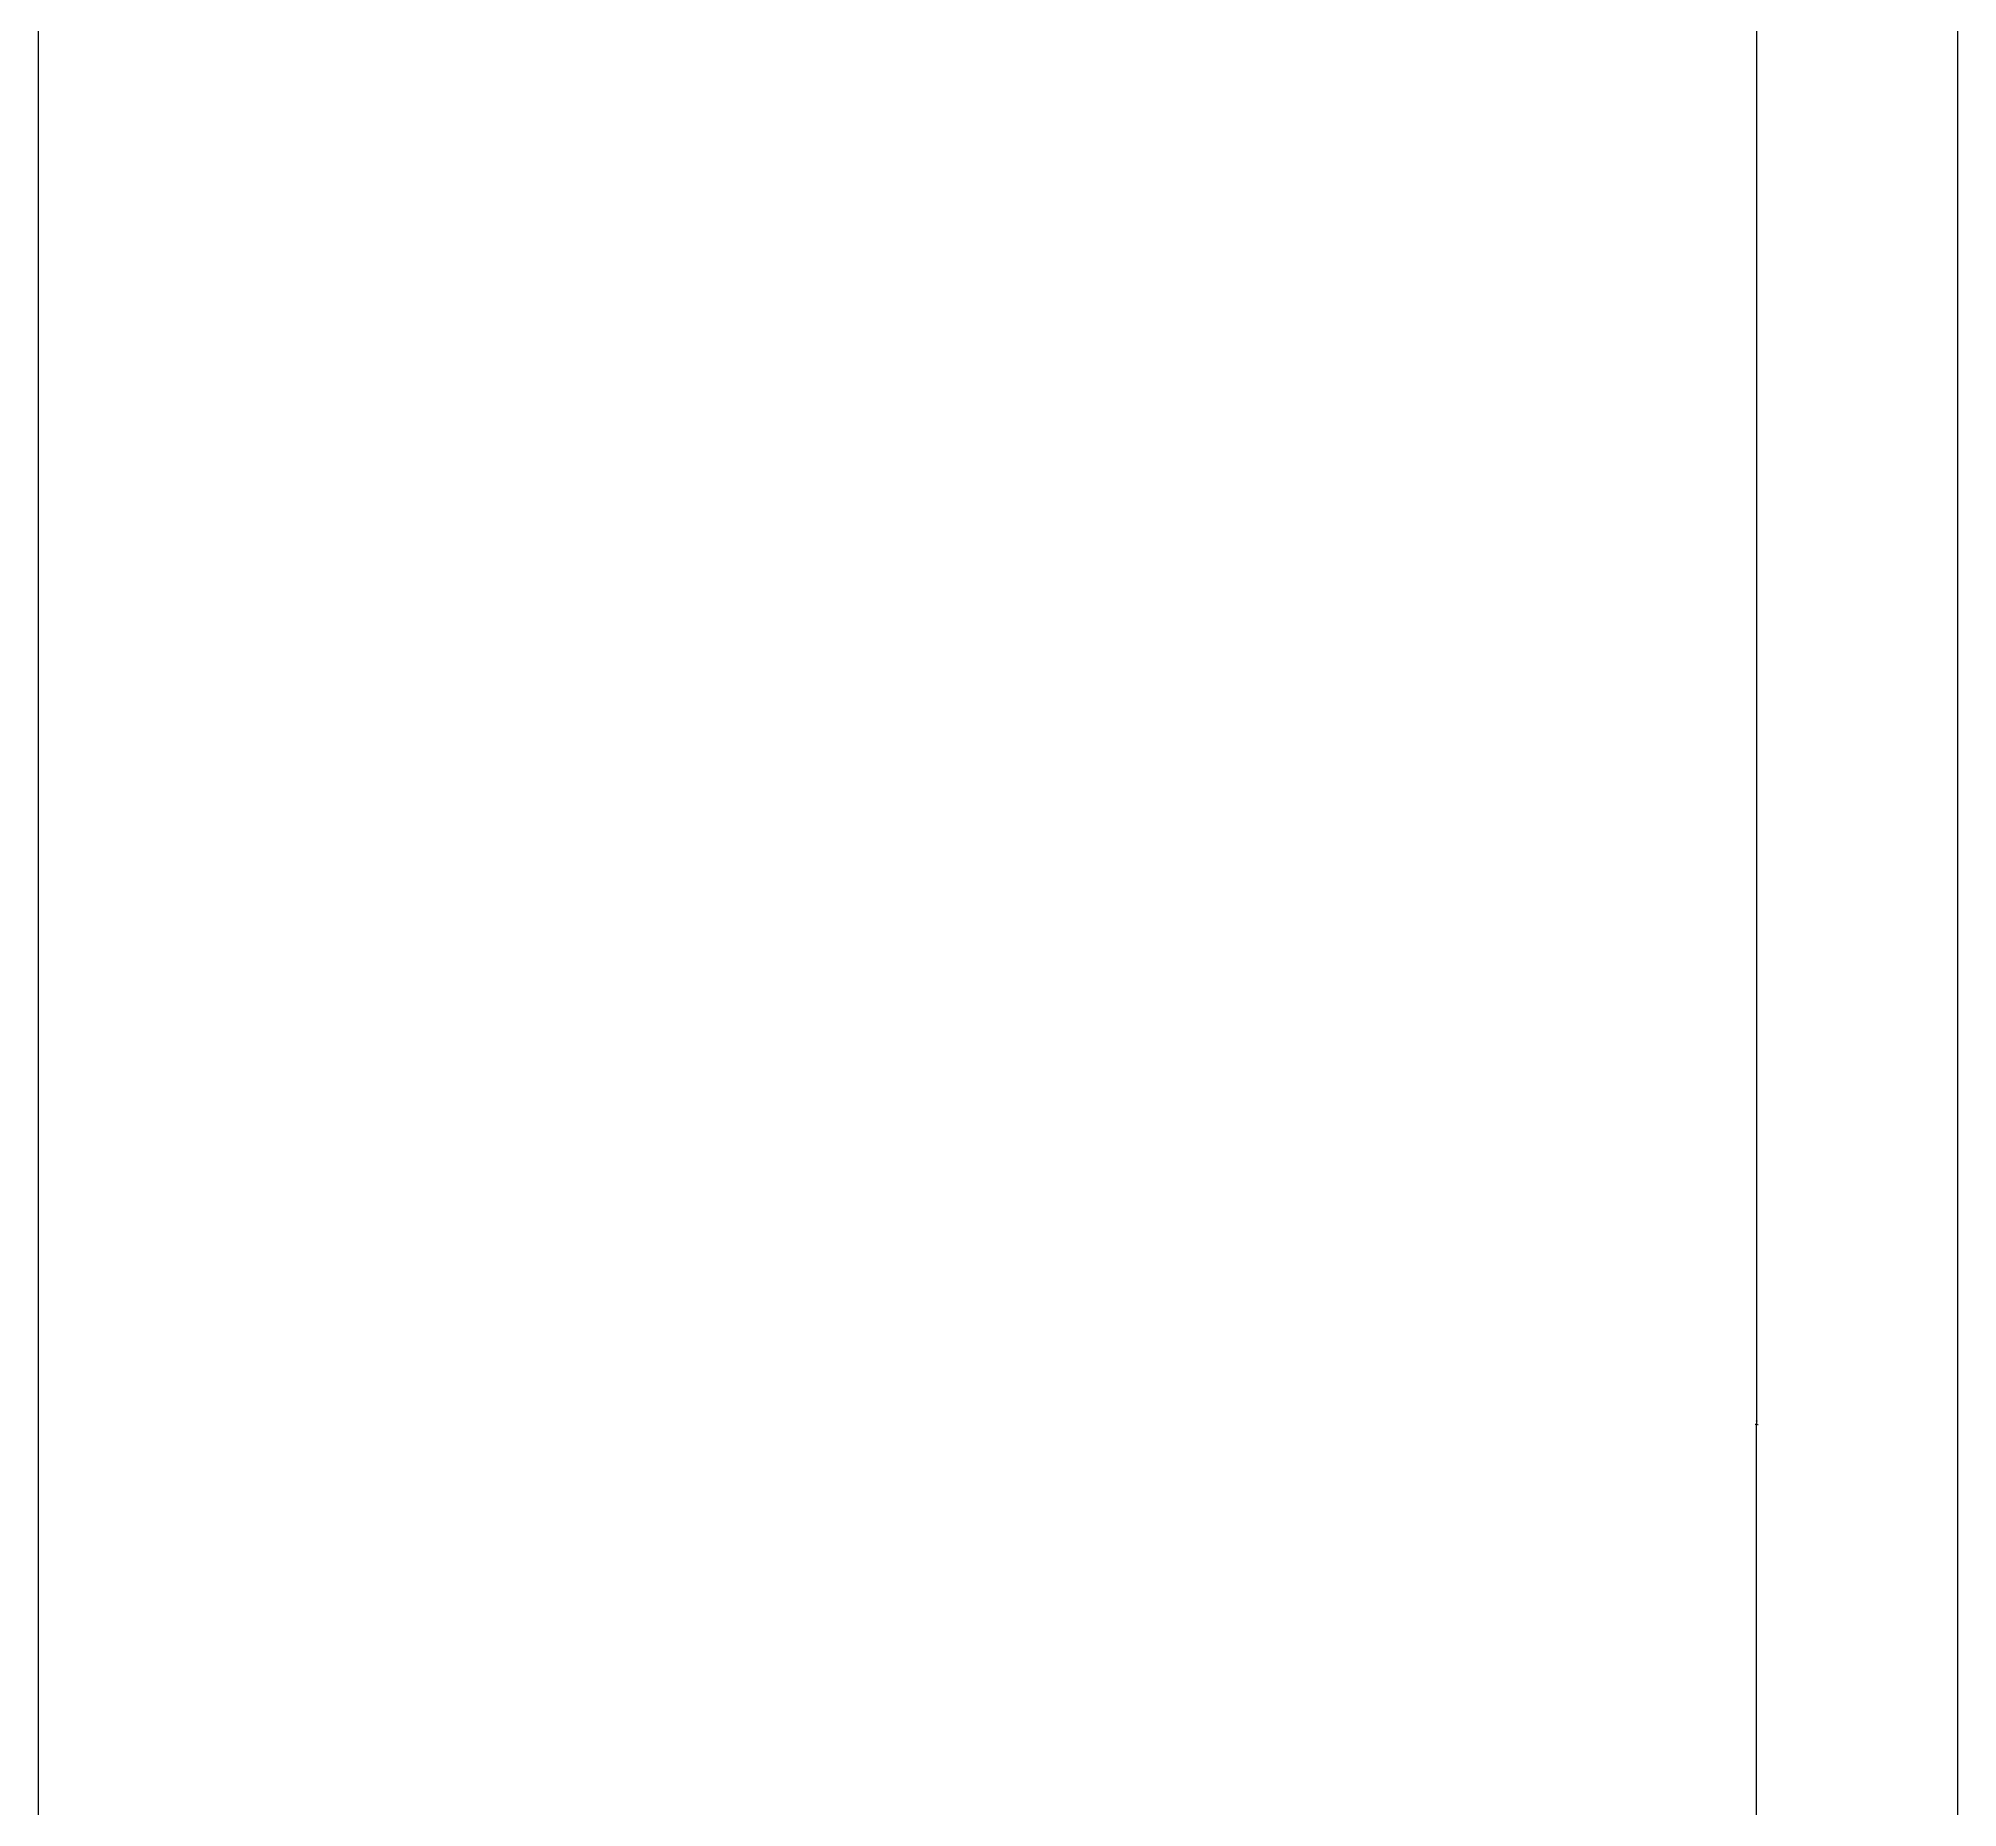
# Model space of a CAD drawing. Header units: metres. Extents: x 16 to 4383, y -1447 to 2914.
# Drawn here: x 3443 to 4083, y 162 to 752 of the extents above; entities that cross this region are included whole.
import ezdxf

# ---------------------------------------------------------------- set-up
doc = ezdxf.new("R2010")
doc.units = ezdxf.units.M
for name, color, linetype in [('PUB_DIM', 3, 'Continuous'), ('PUB_WALL', 255, 'Continuous'), ('S_WALL', 255, 'Continuous')]:
    doc.layers.add(name, color=color, linetype=linetype)
doc.dimstyles.get("Standard").update_dxf_attribs({"dimtxt": 2.5, "dimasz": 2.5, "dimexe": 1.25, "dimexo": 0.625, "dimtad": 1, "dimcen": 2.5, "dimazin": 3, "dimtfac": 1, "dimtmove": 0, "dimatfit": 3})

# ---------------------------------------------------------------- blocks, each defined once
blk = doc.blocks.new('_CLOSEDFILLED')
at = {"color": 0, "linetype": 'BYBLOCK'}
blk.add_solid([(-1, 0.2), (0, 0), (-1, -0.2)], dxfattribs=at)
blk = doc.blocks.new('*D17')
for p, q in [((4016.33, 1009.9), (4016.33, 289.9)), ((4016.08, 289.9), (4015.83, 289.9)), ((4016.33, -430.1), (4016.33, 289.9)), ((4016.33, 289.9), (4016.33, 289.9)), ((4016.58, 289.9), (4016.83, 289.9))]:
    blk.add_line(p, q)
at = {"layer": 'Defpoints'}
for p in [(4016.33, 1009.9), (4016.33, 289.9), (4016.33, -430.1)]:
    blk.add_point(p, dxfattribs=at)
at = {"layer": 'PUB_DIM', "xscale": 0.25, "yscale": 0.25}
blk.add_blockref('_CLOSEDFILLED', (4016.33, 289.9), dxfattribs=at)
at = {"layer": 'PUB_DIM', "xscale": 0.25, "yscale": 0.25, "rotation": 180}
blk.add_blockref('_CLOSEDFILLED', (4016.33, 289.9), dxfattribs=at)
at = {"layer": 'PUB_DIM', "insert": (4016.33, 291.025), "char_height": 1, "attachment_point": 5}
blk.add_mtext('0', dxfattribs=at)

msp = doc.modelspace()

# ---------------------------------------------------------------- linework, layer by layer
at = {"layer": 'PUB_WALL'}
msp.add_lwpolyline([(3443.34, 1009.9), (3843.34, 1009.9), (3843.34, 1129.9), (4083.34, 1129.9), (4083.34, -550.1), (3843.34, -550.1), (3843.34, -430.1), (3443.34, -430.1)], close=True, dxfattribs=at)
at = {"layer": 'S_WALL'}
for p, q in [((4083.34, 1129.9), (4083.34, -550.1)), ((3443.34, -430.1), (3443.34, 1009.9))]:
    msp.add_line(p, q, dxfattribs=at)

# ---------------------------------------------------------------- dimensions: what is measured, and where the dimension line sits
at = {"layer": 'PUB_DIM'}
dim = msp.add_linear_dim(base=(4016.33, 289.9), p1=(4016.33, -430.1), p2=(4016.33, 1009.9), dimstyle='Standard', dxfattribs=at)
dim.commit()
dim.dimension.update_dxf_attribs({"geometry": '*D17', "text_midpoint": (4016.33, 291.025)})

doc.saveas('drawing.dxf')
